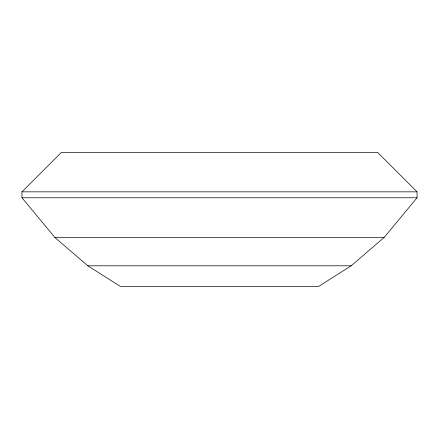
<?xml version="1.0" encoding="UTF-8"?>
<svg xmlns="http://www.w3.org/2000/svg" width="439" height="439" viewBox="0 0 439 439"><rect width="100%" height="100%" fill="white"/><g stroke="black" fill="none" stroke-linecap="round" stroke-linejoin="round"><path stroke-width="0.66" d="M384.125 237.466L417.05 197.769L417.05 191.843L377.54 152.333L61.46 152.333L21.95 191.843L21.95 197.769L54.875 237.466L87.8 265.798L120.725 286.667L318.275 286.667L351.2 265.798L384.125 237.466L54.875 237.466M21.95 191.843L417.05 191.843M21.95 197.769L417.05 197.769M87.8 265.798L351.2 265.798"/></g></svg>
